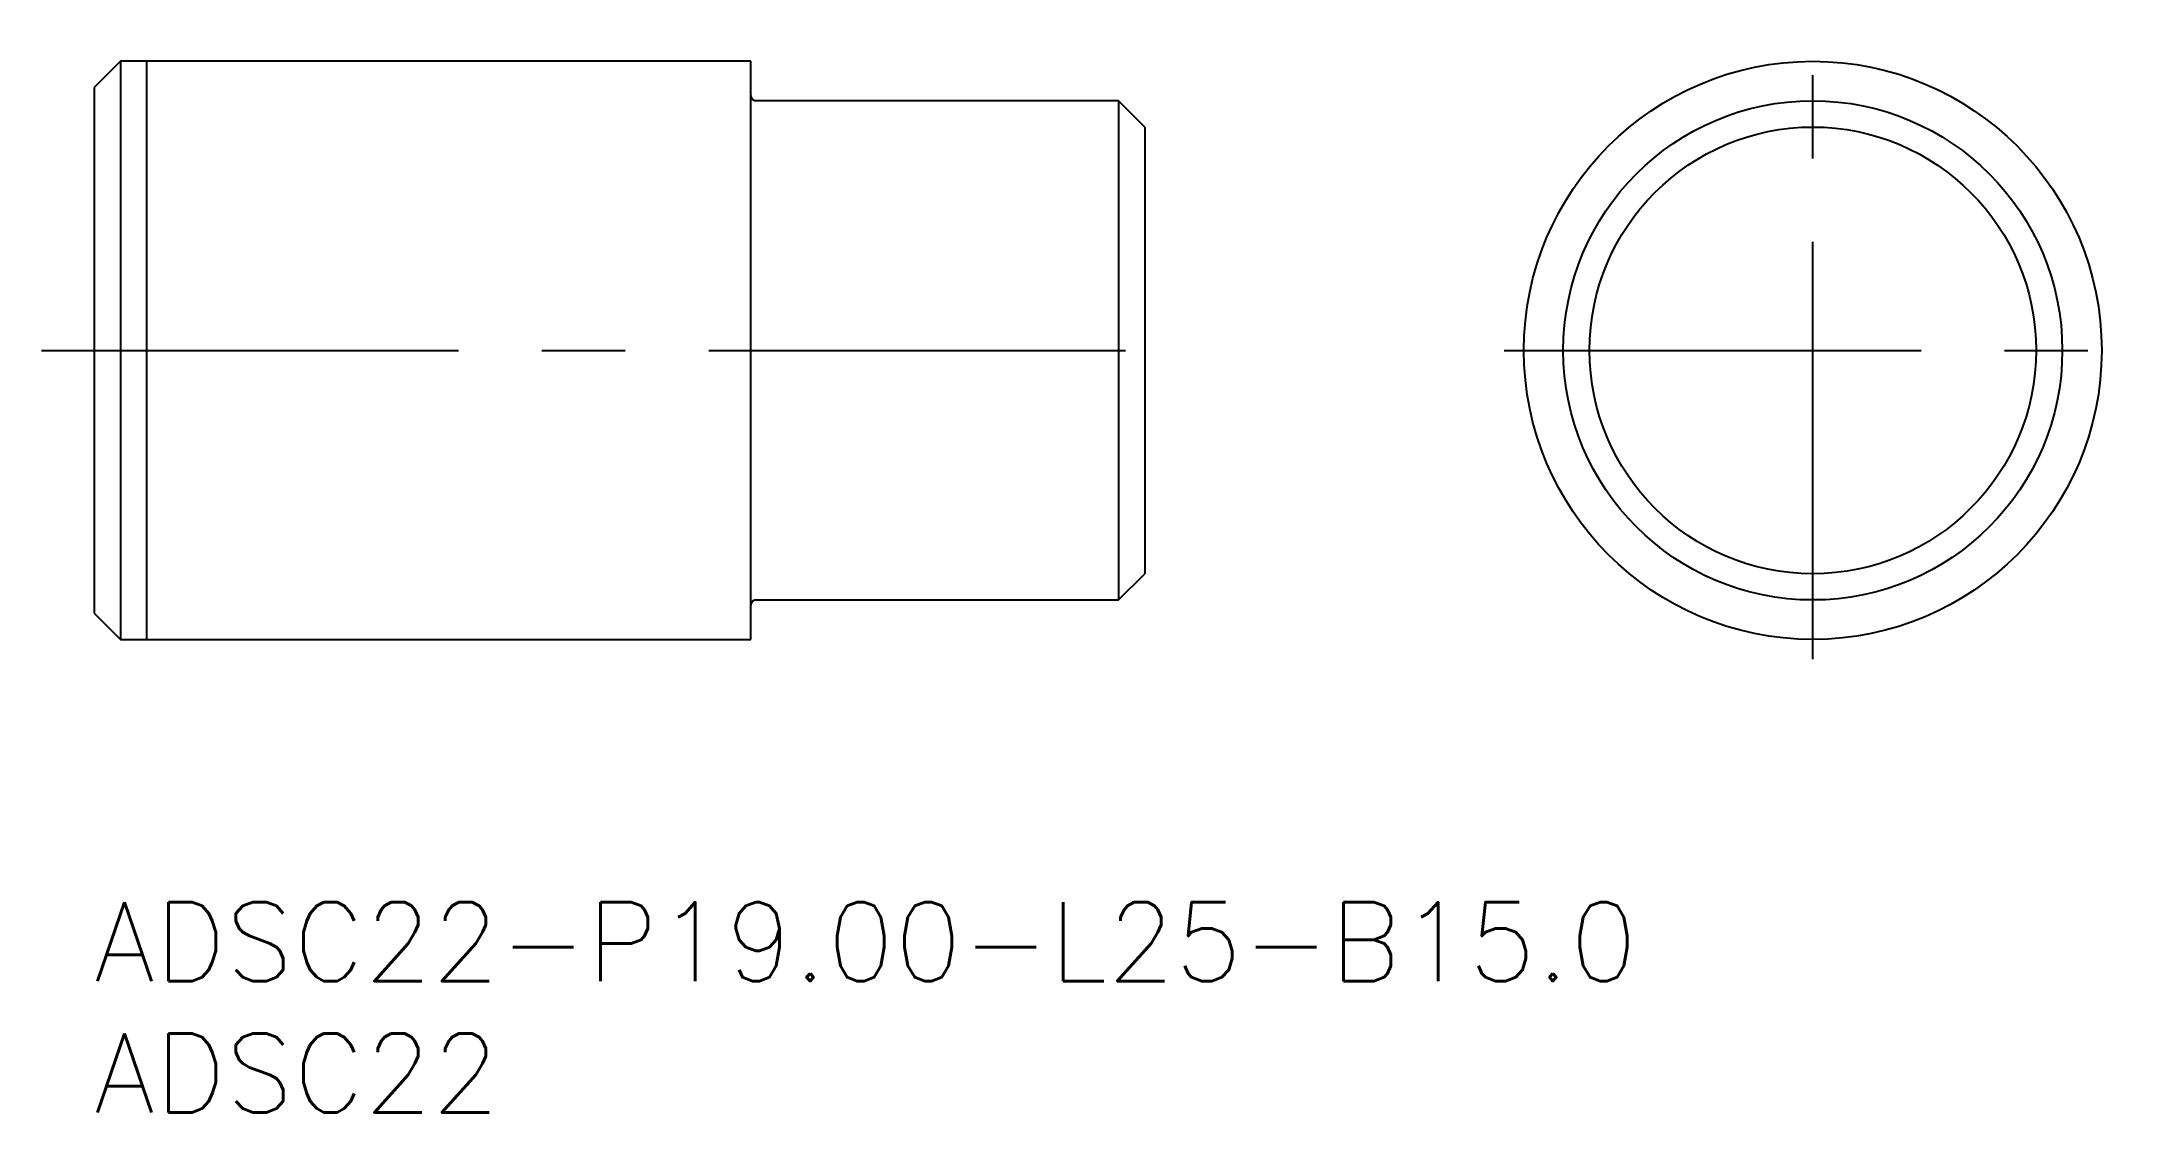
# Model space of a CAD drawing. Extents: x -2 to 77.2, y -8 to 32.8.
import ezdxf

# ---------------------------------------------------------------- set-up
doc = ezdxf.new("R2010")
doc.units = 0
doc.header["$LTSCALE"] = 0.5
doc.linetypes.add('CENTER', pattern=[50.8, 31.75, -6.35, 6.35, -6.35])
for name, color, linetype in [('MSM_CENTER', 1, 'CENTER'), ('MSM_CONTINUOUS', 7, 'CONTINUOUS'), ('MSM_NARROW', 5, 'CONTINUOUS'), ('MSM_PART_NUMBER', 7, 'CONTINUOUS')]:
    doc.layers.add(name, color=color, linetype=linetype)
doc.styles.get("Standard").update_dxf_attribs({"font": 'txt.shx', "height": 1.5, "bigfont": 'bigfont.shx'})

# ---------------------------------------------------------------- blocks, each defined once
blk = doc.blocks.new('*U15')
at = {"layer": 'MSM_PART_NUMBER'}
blk.add_text('ADSC22-P19.00-L25-B15.0', height=3, dxfattribs=at).set_placement((0, -3))
blk = doc.blocks.new('*U16')
at = {"layer": 'MSM_PART_NUMBER'}
blk.add_text('ADSC22', height=3, dxfattribs=at).set_placement((0, -8))

msp = doc.modelspace()

# ---------------------------------------------------------------- linework, layer by layer
at = {"layer": 'MSM_CENTER'}
for p, q in [((65.439, 9.25), (65.439, 32.75)), ((-2, 21), (42, 21)), ((53.689, 21), (77.189, 21))]:
    msp.add_line(p, q, dxfattribs=at)
at = {"layer": 'MSM_CONTINUOUS'}
for p, q in [((1, 32), (0, 31)), ((25, 32), (1, 32)), ((1, 32), (1, 10)), ((25, 10), (25, 32)), ((0, 31), (0, 11)), ((39, 30.5), (25.2, 30.5)), ((40, 29.5), (39, 30.5)), ((39, 30.5), (39, 11.5)), ((40, 29.5), (40, 12.5)), ((39, 11.5), (40, 12.5)), ((25.2, 11.5), (39, 11.5)), ((0, 11), (1, 10)), ((1, 10), (25, 10))]:
    msp.add_line(p, q, dxfattribs=at)
for radius in [11, 9.5, 8.5]:
    msp.add_circle((65.439, 21), radius, dxfattribs=at)
for centre, start, end in [((25.2, 30.7), 180, 270), ((25.2, 11.3), 90, 180)]:
    msp.add_arc(centre, 0.2, start, end, dxfattribs=at)
at = {"layer": 'MSM_NARROW'}
msp.add_line((2, 32), (2, 10), dxfattribs=at)

# ---------------------------------------------------------------- block references
at = {"layer": 'MSM_CONTINUOUS'}
for name in ['*U15', '*U16']:
    msp.add_blockref(name, (0, 0), dxfattribs=at)

doc.saveas('drawing.dxf')
